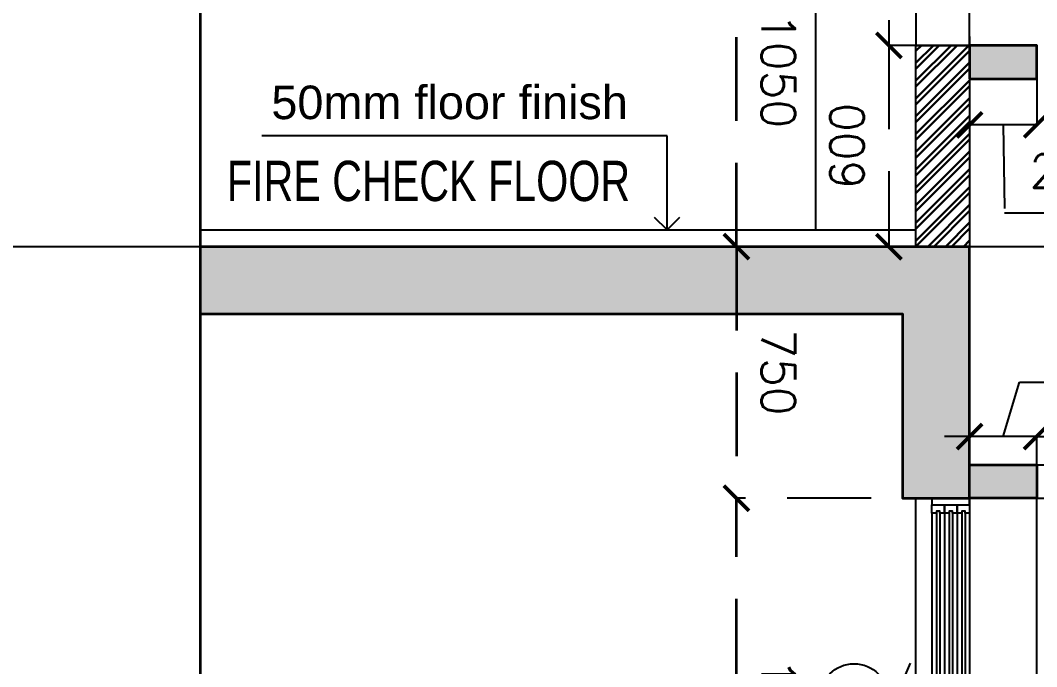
# Model space of a CAD drawing. Header units: millimetres. Extents: x 1066295 to 1300022, y -5734212 to -5454663.
# Drawn here: x 1190686 to 1193718, y -5618246 to -5616319 of the extents above; entities that cross this region are included whole.
import ezdxf
from ezdxf.enums import TextEntityAlignment as Align

# ---------------------------------------------------------------- set-up
doc = ezdxf.new("R2010")
doc.units = ezdxf.units.MM
doc.header["$LTSCALE"] = 1000
doc.header["$MEASUREMENT"] = 0
for name, pattern in [('AUDIT_D_120904163729-0', [0]), ('T9_PROFILE SECTIONS$0$HIDDEN', [0.375, 0.25, -0.125]), ('T9_PROFILE SECTIONS$0$HIDDEN2', [0.1875, 0.125, -0.0625]), ('T9_PROFILE SECTIONS$0$T10(T7 IS SIMILAR BUT MIRROR) - DIMENSION & TEXTING$0$HIDDEN', [0.375, 0.25, -0.125]), ('T9_PROFILE SECTIONS$0$T8_PROFILE SECTIONS$0$AUDIT_D_120904163729-0', [0]), ('T9_PROFILE SECTIONS$0$T8_PROFILE SECTIONS$0$HIDDEN', [0.375, 0.25, -0.125]), ('T9_PROFILE SECTIONS$0$T8_PROFILE SECTIONS$0$PHANTOM2', [1.25, 0.625, -0.125, 0.125, -0.125, 0.125, -0.125])]:
    doc.linetypes.add(name, pattern=pattern)
doc.layers.get('0').update_dxf_attribs({"linetype": 'AUDIT_D_120904163729-0'})
for name, color, linetype in [('T9_PROFILE SECTIONS$0$LEVEL', 7, 'Continuous'), ('T9_PROFILE SECTIONS$0$T10(T7 IS SIMILAR BUT MIRROR) - DIMENSION & TEXTING$0$A-DIMENSIONS', 2, 'T9_PROFILE SECTIONS$0$T10(T7 IS SIMILAR BUT MIRROR) - DIMENSION & TEXTING$0$HIDDEN'), ('T9_PROFILE SECTIONS$0$T8_PROFILE SECTIONS$0$A-BUILDING LINE TURNS HERE', 252, 'T9_PROFILE SECTIONS$0$T8_PROFILE SECTIONS$0$PHANTOM2'), ('T9_PROFILE SECTIONS$0$T8_PROFILE SECTIONS$0$a-ele', 8, 'Continuous'), ('T9_PROFILE SECTIONS$0$T8_PROFILE SECTIONS$0$a-wall', 6, 'Continuous'), ('T9_PROFILE SECTIONS$0$T8_PROFILE SECTIONS$0$a-window', 5, 'Continuous'), ('T9_PROFILE SECTIONS$0$T8_PROFILE SECTIONS$0$Elev 01', 8, 'Continuous'), ('T9_PROFILE SECTIONS$0$T8_PROFILE SECTIONS$0$ELEV 5', 8, 'Continuous'), ('T9_PROFILE SECTIONS$0$T8_PROFILE SECTIONS$0$F.F.L', 36, 'Continuous'), ('T9_PROFILE SECTIONS$0$T8_PROFILE SECTIONS$0$HATCH 150', 8, 'Continuous'), ('T9_PROFILE SECTIONS$0$T8_PROFILE SECTIONS$0$Leader', 2, 'T9_PROFILE SECTIONS$0$T8_PROFILE SECTIONS$0$AUDIT_D_120904163729-0'), ('T9_PROFILE SECTIONS$0$T8_PROFILE SECTIONS$0$TEXT ROOM', 7, 'Continuous'), ('T9_PROFILE SECTIONS$0$T8_PROFILE SECTIONS$0$TYPICAL UNITS$0$a-door-no', 104, 'Continuous')]:
    doc.layers.add(name, color=color, linetype=linetype)
for name, color, linetype, lineweight in [('T9_PROFILE SECTIONS$0$T8_PROFILE SECTIONS$0$A-DIMENSION', 2, 'Continuous', 35), ('T9_PROFILE SECTIONS$0$T8_PROFILE SECTIONS$0$A-SLAB', 3, 'Continuous', 35), ('T9_PROFILE SECTIONS$0$T8_PROFILE SECTIONS$0$a-Text', 4, 'Continuous', 0), ('T9_PROFILE SECTIONS$0$T8_PROFILE SECTIONS$0$NON-STRUCT -150', 230, 'Continuous', 30), ('T9_PROFILE SECTIONS$0$T8_PROFILE SECTIONS$0$R0-18-10-2014-T1-1st Podium Floor Plan$0$Text', 7, 'Continuous', 0)]:
    doc.layers.add(name, color=color, linetype=linetype, lineweight=lineweight)
doc.styles.add('T9_PROFILE SECTIONS$0$Romans 1', font='romans.shx', dxfattribs={"height": 100})
doc.styles.add('T9_PROFILE SECTIONS$0$T8_PROFILE SECTIONS$0$ARIAL ARROW', font='arial.ttf')
doc.styles.add('T9_PROFILE SECTIONS$0$T8_PROFILE SECTIONS$0$Romans 1', font='romans.shx', dxfattribs={"height": 100})
doc.styles.add('T9_PROFILE SECTIONS$0$T8_PROFILE SECTIONS$0$RSP_TXT 500', font='swisscl.ttf', dxfattribs={"height": 250})
doc.styles.add('T9_PROFILE SECTIONS$0$T8_PROFILE SECTIONS$0$TYPICAL UNITS$0$LODHA STANDERD', font='sanss___.ttf')
doc.dimstyles.new('T9_PROFILE SECTIONS$0$ALPINE S', dxfattribs={"dimscale": 0, "dimtxt": 100, "dimasz": 75, "dimexe": 0, "dimexo": 0, "dimgap": 75, "dimtad": 1, "dimdec": 0, "dimzin": 0, "dimdsep": 46, "dimtxsty": 'T9_PROFILE SECTIONS$0$Romans 1', "dimblk": 'T9_PROFILE SECTIONS$0$_ArchTick', "dimcen": 0.09, "dimclrd": 256, "dimclre": 256, "dimclrt": 7, "dimadec": 0, "dimazin": 0, "dimtfac": 1, "dimtdec": 0, "dimtofl": 0, "dimtmove": 1, "dimatfit": 0, "dimldrblk": 'T9_PROFILE SECTIONS$0$_Open90', "dimfxl": 1, "dimtolj": 1, "dimtzin": 0, "dimarcsym": 0})
doc.dimstyles.new('T9_PROFILE SECTIONS$0$T8_PROFILE SECTIONS$0$ALPINE S', dxfattribs={"dimscale": 0, "dimtxt": 100, "dimasz": 75, "dimexe": 0, "dimexo": 0, "dimgap": 75, "dimtad": 1, "dimdec": 0, "dimzin": 0, "dimdsep": 46, "dimtxsty": 'T9_PROFILE SECTIONS$0$T8_PROFILE SECTIONS$0$Romans 1', "dimblk": 'T9_PROFILE SECTIONS$0$T8_PROFILE SECTIONS$0$_ArchTick', "dimcen": 0.09, "dimclrd": 256, "dimclre": 256, "dimclrt": 7, "dimadec": 0, "dimazin": 0, "dimtfac": 1, "dimtdec": 0, "dimtofl": 0, "dimtmove": 1, "dimatfit": 0, "dimldrblk": 'T9_PROFILE SECTIONS$0$T8_PROFILE SECTIONS$0$_Open90', "dimfxl": 1, "dimtolj": 1, "dimtzin": 0, "dimarcsym": 0})

# ---------------------------------------------------------------- blocks, each defined once
blk = doc.blocks.new('T9_PROFILE SECTIONS$0$A$C04612184')
at = {"layer": 'T9_PROFILE SECTIONS$0$LEVEL', "color": 8, "linetype": 'T9_PROFILE SECTIONS$0$HIDDEN2', "ltscale": 5}
blk.add_line((89.8181, 74.915), (-67.8271, 74.915), dxfattribs=at)
blk = doc.blocks.new('T9_PROFILE SECTIONS$0$T8_PROFILE SECTIONS$0$_ArchTick')
at = {"color": 0, "linetype": 'ByBlock', "const_width": 0.15}
blk.add_lwpolyline([(-0.5, -0.5), (0.5, 0.5)], dxfattribs=at)
blk = doc.blocks.new('*D666')
at = {"layer": 'T9_PROFILE SECTIONS$0$T8_PROFILE SECTIONS$0$A-DIMENSION', "linetype": 'T9_PROFILE SECTIONS$0$T8_PROFILE SECTIONS$0$HIDDEN', "lineweight": -2, "transparency": 16777216}
for p, q in [((-27769.3, 276911.7), (-28171.1, 276911.7)), ((-27635.5, 275611.7), (-28171.1, 275611.7))]:
    blk.add_line(p, q, dxfattribs=at)
at = {"layer": 'T9_PROFILE SECTIONS$0$T8_PROFILE SECTIONS$0$A-DIMENSION', "linetype": 'T9_PROFILE SECTIONS$0$T8_PROFILE SECTIONS$0$HIDDEN', "transparency": 16777216}
blk.add_line((-28171.1, 275611.7), (-28171.1, 276911.7), dxfattribs=at)
at = {"layer": 'T9_PROFILE SECTIONS$0$T8_PROFILE SECTIONS$0$A-DIMENSION', "linetype": 'ByBlock', "transparency": 16777216, "xscale": 75, "yscale": 75, "zscale": 75}
for p, rotation in [((-28171.1, 276911.7), 90), ((-28171.1, 275611.7), 270)]:
    blk.add_blockref('T9_PROFILE SECTIONS$0$T8_PROFILE SECTIONS$0$_ArchTick', p, dxfattribs=dict(at, rotation=rotation))
at = {"layer": 'T9_PROFILE SECTIONS$0$T8_PROFILE SECTIONS$0$A-DIMENSION', "color": 7, "linetype": 'ByBlock', "transparency": 16777216, "insert": (-28046.1, 276261.7), "char_height": 100, "attachment_point": 5, "rotation": 270, "style": 'T9_PROFILE SECTIONS$0$T8_PROFILE SECTIONS$0$Romans 1'}
blk.add_mtext('\\A1;1300', dxfattribs=at)
blk = doc.blocks.new('T9_PROFILE SECTIONS$0$T8_PROFILE SECTIONS$0$_Open90')
at = {"color": 0, "linetype": 'ByBlock', "lineweight": -2}
for p, q in [((-0.5, 0.5), (0, 0)), ((0, 0), (-1, 0)), ((0, 0), (-0.5, -0.5))]:
    blk.add_line(p, q, dxfattribs=at)
blk = doc.blocks.new('T9_PROFILE SECTIONS$0$T8_PROFILE SECTIONS$0$TYPICAL UNITS$0$B-flat-33')
at = {"layer": 'T9_PROFILE SECTIONS$0$T8_PROFILE SECTIONS$0$TYPICAL UNITS$0$a-door-no'}
blk.add_ellipse((14107.6, 1401.5), major_axis=(0, -181), ratio=0.999989, dxfattribs=at)
at = {"layer": 'T9_PROFILE SECTIONS$0$T8_PROFILE SECTIONS$0$TYPICAL UNITS$0$a-door-no', "style": 'T9_PROFILE SECTIONS$0$T8_PROFILE SECTIONS$0$TYPICAL UNITS$0$LODHA STANDERD', "oblique": 0, "width": 0.999989}
blk.add_attdef('OP1', text='', height=150, rotation=0.7592, dxfattribs=at).set_placement((14117, 1331.6), align=Align.CENTER)
blk = doc.blocks.new('*D338')
at = {"layer": 'T9_PROFILE SECTIONS$0$T8_PROFILE SECTIONS$0$A-DIMENSION', "linetype": 'T9_PROFILE SECTIONS$0$T8_PROFILE SECTIONS$0$HIDDEN', "lineweight": -2, "transparency": 16777216}
for p, q in [((1194968.9, -5614595.1), (1194567.1, -5614595.1)), ((1194968.9, -5615345.1), (1194567.1, -5615345.1))]:
    blk.add_line(p, q, dxfattribs=at)
at = {"layer": 'T9_PROFILE SECTIONS$0$T8_PROFILE SECTIONS$0$A-DIMENSION', "linetype": 'T9_PROFILE SECTIONS$0$T8_PROFILE SECTIONS$0$HIDDEN', "transparency": 16777216}
blk.add_line((1194567.1, -5614595.1), (1194567.1, -5615345.1), dxfattribs=at)
at = {"layer": 'T9_PROFILE SECTIONS$0$T8_PROFILE SECTIONS$0$A-DIMENSION', "linetype": 'ByBlock', "transparency": 16777216, "xscale": 75, "yscale": 75, "zscale": 75}
for p, rotation in [((1194567.1, -5614595.1), 89.99999999999997), ((1194567.1, -5615345.1), 270)]:
    blk.add_blockref('T9_PROFILE SECTIONS$0$T8_PROFILE SECTIONS$0$_ArchTick', p, dxfattribs=dict(at, rotation=rotation))
at = {"layer": 'T9_PROFILE SECTIONS$0$T8_PROFILE SECTIONS$0$A-DIMENSION', "color": 7, "linetype": 'ByBlock', "transparency": 16777216, "insert": (1194692.1, -5614970.1), "char_height": 100, "attachment_point": 5, "rotation": 270, "style": 'T9_PROFILE SECTIONS$0$T8_PROFILE SECTIONS$0$Romans 1'}
blk.add_mtext('\\A1;750', dxfattribs=at)
blk = doc.blocks.new('*D339')
at = {"layer": 'T9_PROFILE SECTIONS$0$T8_PROFILE SECTIONS$0$A-DIMENSION', "linetype": 'T9_PROFILE SECTIONS$0$T8_PROFILE SECTIONS$0$HIDDEN', "lineweight": -2, "transparency": 16777216}
for p, q in [((1194978.6, -5613545.1), (1194567.1, -5613545.1)), ((1194968.9, -5614595.1), (1194567.1, -5614595.1))]:
    blk.add_line(p, q, dxfattribs=at)
at = {"layer": 'T9_PROFILE SECTIONS$0$T8_PROFILE SECTIONS$0$A-DIMENSION', "linetype": 'T9_PROFILE SECTIONS$0$T8_PROFILE SECTIONS$0$HIDDEN', "transparency": 16777216}
blk.add_line((1194567.1, -5614595.1), (1194567.1, -5613545.1), dxfattribs=at)
at = {"layer": 'T9_PROFILE SECTIONS$0$T8_PROFILE SECTIONS$0$A-DIMENSION', "linetype": 'ByBlock', "transparency": 16777216, "xscale": 75, "yscale": 75, "zscale": 75}
for p, rotation in [((1194567.1, -5613545.1), 89.99999999999997), ((1194567.1, -5614595.1), 270)]:
    blk.add_blockref('T9_PROFILE SECTIONS$0$T8_PROFILE SECTIONS$0$_ArchTick', p, dxfattribs=dict(at, rotation=rotation))
at = {"layer": 'T9_PROFILE SECTIONS$0$T8_PROFILE SECTIONS$0$A-DIMENSION', "color": 7, "linetype": 'ByBlock', "transparency": 16777216, "insert": (1194692.1, -5614070.1), "char_height": 100, "attachment_point": 5, "rotation": 270, "style": 'T9_PROFILE SECTIONS$0$T8_PROFILE SECTIONS$0$Romans 1'}
blk.add_mtext('\\A1;1050', dxfattribs=at)
blk = doc.blocks.new('T9_PROFILE SECTIONS$0$_ArchTick')
at = {"color": 0, "linetype": 'ByBlock', "const_width": 0.15}
blk.add_lwpolyline([(-0.5, -0.5), (0.5, 0.5)], dxfattribs=at)
blk = doc.blocks.new('*D340')
at = {"layer": 'T9_PROFILE SECTIONS$0$T10(T7 IS SIMILAR BUT MIRROR) - DIMENSION & TEXTING$0$A-DIMENSIONS', "linetype": 'T9_PROFILE SECTIONS$0$HIDDEN', "lineweight": -2, "transparency": 16777216}
for p, q in [((1195262.7, -5613995.1), (1195022, -5613995.1)), ((1195262.7, -5614595.1), (1195022, -5614595.1))]:
    blk.add_line(p, q, dxfattribs=at)
at = {"layer": 'T9_PROFILE SECTIONS$0$T10(T7 IS SIMILAR BUT MIRROR) - DIMENSION & TEXTING$0$A-DIMENSIONS', "lineweight": -2, "transparency": 16777216}
blk.add_line((1195022, -5613995.1), (1195022, -5614595.1), dxfattribs=at)
at = {"layer": 'T9_PROFILE SECTIONS$0$T10(T7 IS SIMILAR BUT MIRROR) - DIMENSION & TEXTING$0$A-DIMENSIONS', "linetype": 'ByBlock', "lineweight": -2, "transparency": 16777216, "xscale": 75, "yscale": 75, "zscale": 75}
for p, rotation in [((1195022, -5613995.1), 90), ((1195022, -5614595.1), 270)]:
    blk.add_blockref('T9_PROFILE SECTIONS$0$_ArchTick', p, dxfattribs=dict(at, rotation=rotation))
at = {"layer": 'T9_PROFILE SECTIONS$0$T10(T7 IS SIMILAR BUT MIRROR) - DIMENSION & TEXTING$0$A-DIMENSIONS', "color": 7, "linetype": 'ByBlock', "transparency": 16777216, "insert": (1194897, -5614295.1), "char_height": 100, "attachment_point": 5, "rotation": 90, "style": 'T9_PROFILE SECTIONS$0$Romans 1', "bg_fill": 3, "box_fill_scale": 1.25, "bg_fill_color": 256, "bg_fill_true_color": 13158600, "bg_fill_transparency": 0}
blk.add_mtext('\\A1;600', dxfattribs=at)
blk = doc.blocks.new('T9_PROFILE SECTIONS$0$_Open90')
at = {"color": 0, "linetype": 'ByBlock', "lineweight": -2}
for p, q in [((-0.5, 0.5), (0, 0)), ((0, 0), (-1, 0)), ((0, 0), (-0.5, -0.5))]:
    blk.add_line(p, q, dxfattribs=at)
blk = doc.blocks.new('*D341')
at = {"layer": 'T9_PROFILE SECTIONS$0$T10(T7 IS SIMILAR BUT MIRROR) - DIMENSION & TEXTING$0$A-DIMENSIONS', "linetype": 'T9_PROFILE SECTIONS$0$HIDDEN', "lineweight": -2, "transparency": 16777216}
for p, q in [((1195102.7, -5613545.1), (1195022, -5613545.1)), ((1195102.7, -5613995.1), (1195022, -5613995.1))]:
    blk.add_line(p, q, dxfattribs=at)
at = {"layer": 'T9_PROFILE SECTIONS$0$T10(T7 IS SIMILAR BUT MIRROR) - DIMENSION & TEXTING$0$A-DIMENSIONS', "lineweight": -2, "transparency": 16777216}
blk.add_line((1195022, -5613545.1), (1195022, -5613995.1), dxfattribs=at)
at = {"layer": 'T9_PROFILE SECTIONS$0$T10(T7 IS SIMILAR BUT MIRROR) - DIMENSION & TEXTING$0$A-DIMENSIONS', "linetype": 'ByBlock', "lineweight": -2, "transparency": 16777216, "xscale": 75, "yscale": 75, "zscale": 75}
for p, rotation in [((1195022, -5613545.1), 90), ((1195022, -5613995.1), 270)]:
    blk.add_blockref('T9_PROFILE SECTIONS$0$_ArchTick', p, dxfattribs=dict(at, rotation=rotation))
at = {"layer": 'T9_PROFILE SECTIONS$0$T10(T7 IS SIMILAR BUT MIRROR) - DIMENSION & TEXTING$0$A-DIMENSIONS', "color": 7, "linetype": 'ByBlock', "transparency": 16777216, "insert": (1194897, -5613770.1), "char_height": 100, "attachment_point": 5, "rotation": 90, "style": 'T9_PROFILE SECTIONS$0$Romans 1', "bg_fill": 3, "box_fill_scale": 1.25, "bg_fill_color": 256, "bg_fill_true_color": 13158600, "bg_fill_transparency": 0}
blk.add_mtext('\\A1;450', dxfattribs=at)
blk = doc.blocks.new('*D342')
at = {"layer": 'T9_PROFILE SECTIONS$0$T10(T7 IS SIMILAR BUT MIRROR) - DIMENSION & TEXTING$0$A-DIMENSIONS', "linetype": 'T9_PROFILE SECTIONS$0$HIDDEN', "lineweight": -2, "transparency": 16777216}
for p, q in [((1195262.7, -5613995.1), (1195262.7, -5614231.7)), ((1195462.7, -5613995.1), (1195462.7, -5614231.7))]:
    blk.add_line(p, q, dxfattribs=at)
at = {"layer": 'T9_PROFILE SECTIONS$0$T10(T7 IS SIMILAR BUT MIRROR) - DIMENSION & TEXTING$0$A-DIMENSIONS', "lineweight": -2, "transparency": 16777216}
for p, q in [((1195462.7, -5614231.7), (1195262.7, -5614231.7)), ((1195362.7, -5614231.7), (1195366.5, -5614494.2)), ((1195366.5, -5614494.2), (1195773.6, -5614494.2))]:
    blk.add_line(p, q, dxfattribs=at)
at = {"layer": 'T9_PROFILE SECTIONS$0$T10(T7 IS SIMILAR BUT MIRROR) - DIMENSION & TEXTING$0$A-DIMENSIONS', "linetype": 'ByBlock', "lineweight": -2, "transparency": 16777216, "xscale": 75, "yscale": 75, "zscale": 75, "rotation": 180}
blk.add_blockref('T9_PROFILE SECTIONS$0$_ArchTick', (1195262.7, -5614231.7), dxfattribs=at)
at = {"layer": 'T9_PROFILE SECTIONS$0$T10(T7 IS SIMILAR BUT MIRROR) - DIMENSION & TEXTING$0$A-DIMENSIONS', "linetype": 'ByBlock', "lineweight": -2, "transparency": 16777216, "xscale": 75, "yscale": 75, "zscale": 75}
blk.add_blockref('T9_PROFILE SECTIONS$0$_ArchTick', (1195462.7, -5614231.7), dxfattribs=at)
at = {"layer": 'T9_PROFILE SECTIONS$0$T10(T7 IS SIMILAR BUT MIRROR) - DIMENSION & TEXTING$0$A-DIMENSIONS', "color": 7, "linetype": 'ByBlock', "transparency": 16777216, "insert": (1195570, -5614369.2), "char_height": 100, "attachment_point": 5, "style": 'T9_PROFILE SECTIONS$0$Romans 1', "bg_fill": 3, "box_fill_scale": 1.25, "bg_fill_color": 256, "bg_fill_true_color": 13158600, "bg_fill_transparency": 0}
blk.add_mtext('\\A1;200', dxfattribs=at)
blk = doc.blocks.new('*D343')
at = {"layer": 'T9_PROFILE SECTIONS$0$T10(T7 IS SIMILAR BUT MIRROR) - DIMENSION & TEXTING$0$A-DIMENSIONS', "lineweight": -2, "transparency": 16777216}
for p, q in [((1195561.3, -5615245.1), (1195561.3, -5615170.1)), ((1195561.3, -5615345.1), (1195561.3, -5615245.1)), ((1195561.3, -5615295.1), (1195811.6, -5615368.4)), ((1195561.3, -5615345.1), (1195561.3, -5615420.1)), ((1195811.6, -5615368.4), (1195811.6, -5615761.3))]:
    blk.add_line(p, q, dxfattribs=at)
at = {"layer": 'T9_PROFILE SECTIONS$0$T10(T7 IS SIMILAR BUT MIRROR) - DIMENSION & TEXTING$0$A-DIMENSIONS', "linetype": 'T9_PROFILE SECTIONS$0$HIDDEN', "lineweight": -2, "transparency": 16777216}
for p, q in [((1195462.7, -5615245.1), (1195561.3, -5615245.1)), ((1195462.7, -5615345.1), (1195561.3, -5615345.1))]:
    blk.add_line(p, q, dxfattribs=at)
at = {"layer": 'T9_PROFILE SECTIONS$0$T10(T7 IS SIMILAR BUT MIRROR) - DIMENSION & TEXTING$0$A-DIMENSIONS', "linetype": 'ByBlock', "lineweight": -2, "transparency": 16777216, "xscale": 75, "yscale": 75, "zscale": 75}
for p, rotation in [((1195561.3, -5615245.1), 270), ((1195561.3, -5615345.1), 90)]:
    blk.add_blockref('T9_PROFILE SECTIONS$0$_ArchTick', p, dxfattribs=dict(at, rotation=rotation))
at = {"layer": 'T9_PROFILE SECTIONS$0$T10(T7 IS SIMILAR BUT MIRROR) - DIMENSION & TEXTING$0$A-DIMENSIONS', "color": 7, "linetype": 'ByBlock', "transparency": 16777216, "insert": (1195686.6, -5615564.9), "char_height": 100, "attachment_point": 5, "rotation": 90, "style": 'T9_PROFILE SECTIONS$0$Romans 1', "bg_fill": 3, "box_fill_scale": 1.25, "bg_fill_color": 256, "bg_fill_true_color": 13158600, "bg_fill_transparency": 0}
blk.add_mtext('\\A1;100', dxfattribs=at)
blk = doc.blocks.new('*D344')
at = {"layer": 'T9_PROFILE SECTIONS$0$T10(T7 IS SIMILAR BUT MIRROR) - DIMENSION & TEXTING$0$A-DIMENSIONS', "lineweight": -2, "transparency": 16777216}
for p, q in [((1195362.7, -5615161.2), (1195411.5, -5614998.7)), ((1195411.5, -5614998.7), (1195818.6, -5614998.7)), ((1195262.7, -5615161.2), (1195187.7, -5615161.2)), ((1195462.7, -5615161.2), (1195262.7, -5615161.2)), ((1195462.7, -5615161.2), (1195537.7, -5615161.2))]:
    blk.add_line(p, q, dxfattribs=at)
at = {"layer": 'T9_PROFILE SECTIONS$0$T10(T7 IS SIMILAR BUT MIRROR) - DIMENSION & TEXTING$0$A-DIMENSIONS', "linetype": 'T9_PROFILE SECTIONS$0$HIDDEN', "lineweight": -2, "transparency": 16777216}
for p, q in [((1195262.7, -5615245.1), (1195262.7, -5615161.2)), ((1195462.7, -5615245.1), (1195462.7, -5615161.2))]:
    blk.add_line(p, q, dxfattribs=at)
at = {"layer": 'T9_PROFILE SECTIONS$0$T10(T7 IS SIMILAR BUT MIRROR) - DIMENSION & TEXTING$0$A-DIMENSIONS', "linetype": 'ByBlock', "lineweight": -2, "transparency": 16777216, "xscale": 75, "yscale": 75, "zscale": 75}
blk.add_blockref('T9_PROFILE SECTIONS$0$_ArchTick', (1195262.7, -5615161.2), dxfattribs=at)
at = {"layer": 'T9_PROFILE SECTIONS$0$T10(T7 IS SIMILAR BUT MIRROR) - DIMENSION & TEXTING$0$A-DIMENSIONS', "linetype": 'ByBlock', "lineweight": -2, "transparency": 16777216, "xscale": 75, "yscale": 75, "zscale": 75, "rotation": 180}
blk.add_blockref('T9_PROFILE SECTIONS$0$_ArchTick', (1195462.7, -5615161.2), dxfattribs=at)
at = {"layer": 'T9_PROFILE SECTIONS$0$T10(T7 IS SIMILAR BUT MIRROR) - DIMENSION & TEXTING$0$A-DIMENSIONS', "color": 7, "linetype": 'ByBlock', "transparency": 16777216, "insert": (1195615, -5614873.7), "char_height": 100, "attachment_point": 5, "style": 'T9_PROFILE SECTIONS$0$Romans 1', "bg_fill": 3, "box_fill_scale": 1.25, "bg_fill_color": 256, "bg_fill_true_color": 13158600, "bg_fill_transparency": 0}
blk.add_mtext('\\A1;200', dxfattribs=at)
blk = doc.blocks.new('T9_PROFILE SECTIONS$0$T8_PROFILE SECTIONS$0$RG')
at = {"layer": 'T9_PROFILE SECTIONS$0$T8_PROFILE SECTIONS$0$a-ele'}
blk.add_lwpolyline([(-27635.7, 275611.7), (-27635.7, 276911.7)], dxfattribs=at)
at = {"layer": 'T9_PROFILE SECTIONS$0$T8_PROFILE SECTIONS$0$a-window', "color": 1}
for p, q in [((-27588.1, 276866.7), (-27588.1, 275656.7)), ((-27550.6, 276866.7), (-27550.6, 275656.7)), ((-27550.6, 276866.7), (-27550.6, 275656.7)), ((-27513.1, 276866.7), (-27513.1, 275656.7))]:
    blk.add_line(p, q, dxfattribs=at)
at = {"layer": 'T9_PROFILE SECTIONS$0$T8_PROFILE SECTIONS$0$a-window', "color": 5}
for p, q in [((-27573.9, 276866.7), (-27573.9, 275656.7)), ((-27563.9, 276866.7), (-27563.9, 275656.7)), ((-27536.4, 276866.7), (-27536.4, 275656.7)), ((-27526.4, 276866.7), (-27526.4, 275656.7))]:
    blk.add_line(p, q, dxfattribs=at)
at = {"layer": 'T9_PROFILE SECTIONS$0$T8_PROFILE SECTIONS$0$a-window', "color": 250}
for p, q in [((-27498.9, 276866.7), (-27498.9, 275656.7)), ((-27488.9, 276866.7), (-27488.9, 275656.7)), ((-27475.6, 276866.7), (-27475.6, 275656.7))]:
    blk.add_line(p, q, dxfattribs=at)
at = {"layer": 'T9_PROFILE SECTIONS$0$T8_PROFILE SECTIONS$0$a-window', "color": 4}
for points in [[(-27475.6, 276891.7), (-27475.6, 276911.7), (-27588.1, 276911.7), (-27588.1, 276891.7)], [(-27573.9, 276866.7), (-27588.1, 276866.7), (-27588.1, 276891.7), (-27550.6, 276891.7), (-27550.6, 276866.7), (-27563.9, 276866.7), (-27563.9, 276872.7), (-27573.9, 276872.7)], [(-27536.4, 276866.7), (-27550.6, 276866.7), (-27550.6, 276891.7), (-27513.1, 276891.7), (-27513.1, 276866.7), (-27526.4, 276866.7), (-27526.4, 276872.7), (-27536.4, 276872.7)], [(-27498.9, 276866.7), (-27513.1, 276866.7), (-27513.1, 276891.7), (-27475.6, 276891.7), (-27475.6, 276866.7), (-27488.9, 276866.7), (-27488.9, 276872.7), (-27498.9, 276872.7)]]:
    blk.add_lwpolyline(points, close=True, dxfattribs=at)
at = {"layer": 'T9_PROFILE SECTIONS$0$T8_PROFILE SECTIONS$0$ELEV 5', "ltscale": 0.7}
blk.add_lwpolyline([(-27275.5, 275611.7), (-27275.5, 276911.7)], dxfattribs=at)
at = {"layer": 'T9_PROFILE SECTIONS$0$T8_PROFILE SECTIONS$0$TEXT ROOM', "ltscale": 0.1}
blk.add_line((-27750, 276191.1), (-27651.4, 276419.7), dxfattribs=at)
ref = blk.add_blockref('T9_PROFILE SECTIONS$0$T8_PROFILE SECTIONS$0$TYPICAL UNITS$0$B-flat-33', (-35755.7, 275527.9), dxfattribs=dict(at, xscale=0.5625, yscale=0.5625, zscale=0.5625))
ref.add_attrib('OP1', 'W1', dxfattribs={"layer": 'T9_PROFILE SECTIONS$0$T8_PROFILE SECTIONS$0$TYPICAL UNITS$0$a-door-no', "height": 84.37, "rotation": 0.7592, "style": 'T9_PROFILE SECTIONS$0$T8_PROFILE SECTIONS$0$TYPICAL UNITS$0$LODHA STANDERD', "oblique": 0, "width": 0.999989}).set_placement((-27830.7, 276276.7), align=Align.CENTER)
at = {"layer": 'T9_PROFILE SECTIONS$0$T8_PROFILE SECTIONS$0$A-DIMENSION', "linetype": 'ByBlock'}
dim = blk.add_linear_dim(base=(-28171.1, 276911.7), p1=(-27635.5, 275611.7, 0), p2=(-27769.3, 276911.7, 0), angle=90, dimstyle='T9_PROFILE SECTIONS$0$T8_PROFILE SECTIONS$0$ALPINE S', override={"dimscale": 1, "dimfxl": 5, "dimlwd": 65535, "dimarcsym": 1}, dxfattribs=at)
dim.commit()
dim.dimension.update_dxf_attribs({"geometry": '*D666', "text_midpoint": (-28046.1, 276261.7)})
blk = doc.blocks.new('T9_PROFILE SECTIONS')
at = {"layer": 'T9_PROFILE SECTIONS$0$T8_PROFILE SECTIONS$0$HATCH 150'}
h = blk.add_hatch(color=8, dxfattribs=at)
h.dxf.hatch_style = 1
h.paths.add_polyline_path([(1195102.7047, -5614595.054), (1192967.7895, -5614595.054), (1192967.7895, -5614795.054), (1195062.7047, -5614795.054), (1195062.7047, -5615345.054), (1195262.7047, -5615345.054), (1195262.7047, -5614595.054)])
at = {"layer": 'T9_PROFILE SECTIONS$0$T8_PROFILE SECTIONS$0$NON-STRUCT -150'}
h = blk.add_hatch(dxfattribs=at)
h.set_pattern_fill('ANSI32', color=8, scale=100, angle=-90)
h.set_pattern_definition([(45, (-24658.763, 239982.668), (-26.5165043, 26.5165043), []), (45, (-24641.086, 239982.668), (-26.5165043, 26.5165043), [])])
h.paths.add_polyline_path([(1195262.7047, -5614595.054), (1195102.7047, -5614595.054), (1195102.7047, -5613995.0539), (1195262.7047, -5613995.0539)])
at = {"layer": 'T9_PROFILE SECTIONS$0$T8_PROFILE SECTIONS$0$A-BUILDING LINE TURNS HERE', "ltscale": 2}
blk.add_line((1195262.7047, -5584968.3206, -0.01), (1195262.7047, -5679767.8713, -0.01), dxfattribs=at)
at = {"layer": 'T9_PROFILE SECTIONS$0$T8_PROFILE SECTIONS$0$A-SLAB', "linetype": 'ByBlock', "elevation": -0.0201}
blk.add_lwpolyline([(1192967.8099, -5586861.4791), (1192967.8099, -5633985.1991), (1192763.433, -5633985.1991), (1192763.433, -5634063.6586), (1193323.685, -5634063.6586), (1193323.685, -5634178.6955), (1192967.8099, -5634178.6955), (1192967.8099, -5675933.6618)], dxfattribs=at)
at = {"layer": 'T9_PROFILE SECTIONS$0$T8_PROFILE SECTIONS$0$A-SLAB', "linetype": 'ByBlock', "elevation": -0.01}
for points in [[(1195102.7047, -5614595.054), (1195102.7047, -5614595.054), (1192967.7895, -5614595.054), (1192967.7895, -5614795.054), (1195062.7047, -5614795.054), (1195062.7047, -5615345.054), (1195262.7047, -5615345.054), (1195262.7047, -5614595.054)], [(1195262.7047, -5615245.054), (1195462.7047, -5615245.054), (1195462.7047, -5615345.054), (1195262.7047, -5615345.054)]]:
    blk.add_lwpolyline(points, close=True, dxfattribs=at)
at = {"layer": 'T9_PROFILE SECTIONS$0$T8_PROFILE SECTIONS$0$a-wall', "linetype": 'ByBlock'}
blk.add_lwpolyline([(1195262.7047, -5614595.054), (1195102.7047, -5614595.054), (1195102.7047, -5613995.0539), (1195262.7047, -5613995.0539)], close=True, dxfattribs=at)
at = {"layer": 'T9_PROFILE SECTIONS$0$T8_PROFILE SECTIONS$0$Elev 01', "linetype": 'ByBlock'}
blk.add_lwpolyline([(1194802.7214, -5612995.054), (1194802.7214, -5614545.054)], dxfattribs=at)
blk.add_lwpolyline([(1195102.7047, -5613995.0539), (1195262.7047, -5613995.0539), (1195262.7047, -5613545.054), (1195102.7047, -5613545.054)], close=True, dxfattribs=at)
at = {"layer": 'T9_PROFILE SECTIONS$0$T8_PROFILE SECTIONS$0$F.F.L', "linetype": 'Continuous', "ltscale": 0.1}
blk.add_lwpolyline([(1192967.7895, -5614545.054), (1195102.7047, -5614545.054)], dxfattribs=at)
at = {"linetype": 'ByBlock'}
blk.add_blockref('T9_PROFILE SECTIONS$0$T8_PROFILE SECTIONS$0$RG', (1222738.2308, -5892256.7282, -0.01), dxfattribs=at)
at = {"layer": 'T9_PROFILE SECTIONS$0$LEVEL', "linetype": 'ByBlock', "xscale": 1000, "yscale": 1000, "zscale": 1000}
blk.add_blockref('T9_PROFILE SECTIONS$0$A$C04612184', (1171279.5443, -5689510.054, -0.01), dxfattribs=at)
at = {"layer": 'T9_PROFILE SECTIONS$0$T8_PROFILE SECTIONS$0$a-Text', "insert": (1194250.198, -5614338.9472, 0.01), "char_height": 120, "width": 1408.968299, "attachment_point": 3, "style": 'T9_PROFILE SECTIONS$0$T8_PROFILE SECTIONS$0$RSP_TXT 500'}
blk.add_mtext('FIRE CHECK FLOOR', dxfattribs=at)
at = {"layer": 'T9_PROFILE SECTIONS$0$T8_PROFILE SECTIONS$0$R0-18-10-2014-T1-1st Podium Floor Plan$0$Text', "insert": (1194243.6252, -5614114.7381, 0.01), "char_height": 100, "width": 1133.401091, "attachment_point": 3, "style": 'T9_PROFILE SECTIONS$0$T8_PROFILE SECTIONS$0$ARIAL ARROW'}
blk.add_mtext('50mm floor finish   ', dxfattribs=at)
at = {"layer": 'T9_PROFILE SECTIONS$0$T8_PROFILE SECTIONS$0$A-DIMENSION', "linetype": 'ByBlock'}
for base, p1, p2, picture, middle in [((1194567.1057, -5613545.054, 0.01), (1194968.8898, -5614595.054, 0.01), (1194978.6155, -5613545.054, 0.01), '*D339', (1194692.1057, -5614070.054, 0.01)), ((1194567.1057, -5615345.054, 0.01), (1194968.8898, -5614595.054), (1194968.8898, -5615345.054), '*D338', (1194692.1057, -5614970.054, 0.01))]:
    dim = blk.add_linear_dim(base=base, p1=p1, p2=p2, angle=90, dimstyle='T9_PROFILE SECTIONS$0$T8_PROFILE SECTIONS$0$ALPINE S', override={"dimscale": 1, "dimfxl": 5, "dimlwd": 65535, "dimarcsym": 1}, dxfattribs=at)
    dim.commit()
    dim.dimension.update_dxf_attribs({"geometry": picture, "text_midpoint": middle})
at = {"layer": 'T9_PROFILE SECTIONS$0$T8_PROFILE SECTIONS$0$Leader'}
blk.add_leader([(1194360.2617, -5614545.054), (1194360.2617, -5614264.1345), (1193151.6431, -5614264.1345)], dimstyle='T9_PROFILE SECTIONS$0$T8_PROFILE SECTIONS$0$ALPINE S', override={"dimscale": 1, "dimtad": 0}, dxfattribs=at)
at = {"layer": 'T9_PROFILE SECTIONS$0$T10(T7 IS SIMILAR BUT MIRROR) - DIMENSION & TEXTING$0$A-DIMENSIONS', "linetype": 'ByBlock'}
dim = blk.add_linear_dim(base=(1195021.9533, -5614595.054, -0.01), p1=(1195262.7047, -5613995.0539), p2=(1195262.7047, -5614595.054), angle=90, dimstyle='T9_PROFILE SECTIONS$0$ALPINE S', override={"dimscale": 1, "dimfxl": 5, "dimtfill": 1, "dimarcsym": 1}, dxfattribs=at)
dim.commit()
dim.dimension.update_dxf_attribs({"geometry": '*D340', "text_midpoint": (1195021.9533, -5614295.0539, -0.01), "dimtype": 128})
at = {"layer": 'T9_PROFILE SECTIONS$0$T8_PROFILE SECTIONS$0$HATCH 150'}
h = blk.add_hatch(dxfattribs=at)
h.set_pattern_fill('AR-SAND', color=8, scale=10, angle=-90)
h.set_pattern_definition([(37.5, (-30437.376, 293982.668), (-0.62993358, 19.26823769), [0, -15.2, 0, -17, 0, -16.25]), (7.5, (-30437.376, 293982.668), (17.69776705, 28.22146065), [0, -8.2, 0, -13.7, 0, -5.25]), (327.5, (-30449.676, 293982.668), (31.141418618, 0.056590535), [0, -5, 0, -18, 0, -23.5]), (317.5, (-30449.676, 293982.668), (30.06126605, 8.77675565), [0, -2.5, 0, -11.8, 0, -13.5])])
h.paths.add_polyline_path([(1195262.7047, -5615245.054), (1195462.7047, -5615245.054), (1195462.7047, -5615345.054), (1195262.7047, -5615345.054)])
h.paths.add_polyline_path([(1195262.7047, -5614095.0539), (1195462.7047, -5614095.0539), (1195462.7047, -5613995.0539), (1195262.7047, -5613995.0539)])
at = {"layer": 'T9_PROFILE SECTIONS$0$T8_PROFILE SECTIONS$0$A-SLAB', "linetype": 'ByBlock', "elevation": -0.0201}
blk.add_lwpolyline([(1195262.7047, -5614095.0539), (1195462.7047, -5614095.0539), (1195462.7047, -5613995.0539), (1195262.7047, -5613995.0539)], close=True, dxfattribs=at)
at = {"layer": 'T9_PROFILE SECTIONS$0$T10(T7 IS SIMILAR BUT MIRROR) - DIMENSION & TEXTING$0$A-DIMENSIONS', "linetype": 'ByBlock'}
dim = blk.add_linear_dim(base=(1195021.9533, -5613995.0539, -0.01), p1=(1195102.7047, -5613545.054), p2=(1195102.7047, -5613995.0539), angle=90, dimstyle='T9_PROFILE SECTIONS$0$ALPINE S', override={"dimscale": 1, "dimfxl": 5, "dimtfill": 1, "dimarcsym": 1}, dxfattribs=at)
dim.commit()
dim.dimension.update_dxf_attribs({"geometry": '*D341', "text_midpoint": (1194896.9533, -5613770.0539, -0.01)})
dim = blk.add_linear_dim(base=(1195262.7047, -5614231.6682, -0.01), p1=(1195462.7047, -5613995.0539, -0.0201), p2=(1195262.7047, -5613995.0539, -0.0201), dimstyle='T9_PROFILE SECTIONS$0$ALPINE S', override={"dimscale": 1, "dimfxl": 5, "dimtfill": 1, "dimarcsym": 1}, dxfattribs=at)
dim.commit()
dim.dimension.update_dxf_attribs({"geometry": '*D342', "text_midpoint": (1195441.4547, -5614494.1682, -0.01), "dimtype": 128})
dim = blk.add_linear_dim(base=(1195561.2841, -5615245.054, -0.01), p1=(1195462.7047, -5615345.054, -0.01), p2=(1195462.7047, -5615245.054, -0.01), angle=90, dimstyle='T9_PROFILE SECTIONS$0$ALPINE S', override={"dimscale": 1, "dimfxl": 5, "dimtfill": 1, "dimarcsym": 1}, dxfattribs=at)
dim.commit()
dim.dimension.update_dxf_attribs({"geometry": '*D343', "text_midpoint": (1195811.6058, -5615443.4276, -0.01), "dimtype": 128})
dim = blk.add_linear_dim(base=(1195262.7047, -5615161.2101, -0.01), p1=(1195462.7047, -5615245.054, -0.01), p2=(1195262.7047, -5615245.054, -0.01), dimstyle='T9_PROFILE SECTIONS$0$ALPINE S', override={"dimscale": 1, "dimfxl": 5, "dimtfill": 1, "dimarcsym": 1}, dxfattribs=at)
dim.commit()
dim.dimension.update_dxf_attribs({"geometry": '*D344', "text_midpoint": (1195486.4547, -5614873.7101, -0.01)})

msp = doc.modelspace()

# ---------------------------------------------------------------- block references
at = {"linetype": 'ByBlock'}
msp.add_blockref('T9_PROFILE SECTIONS', (-1745.2, -2398.4, 0.4), dxfattribs=at)

doc.saveas('drawing.dxf')
